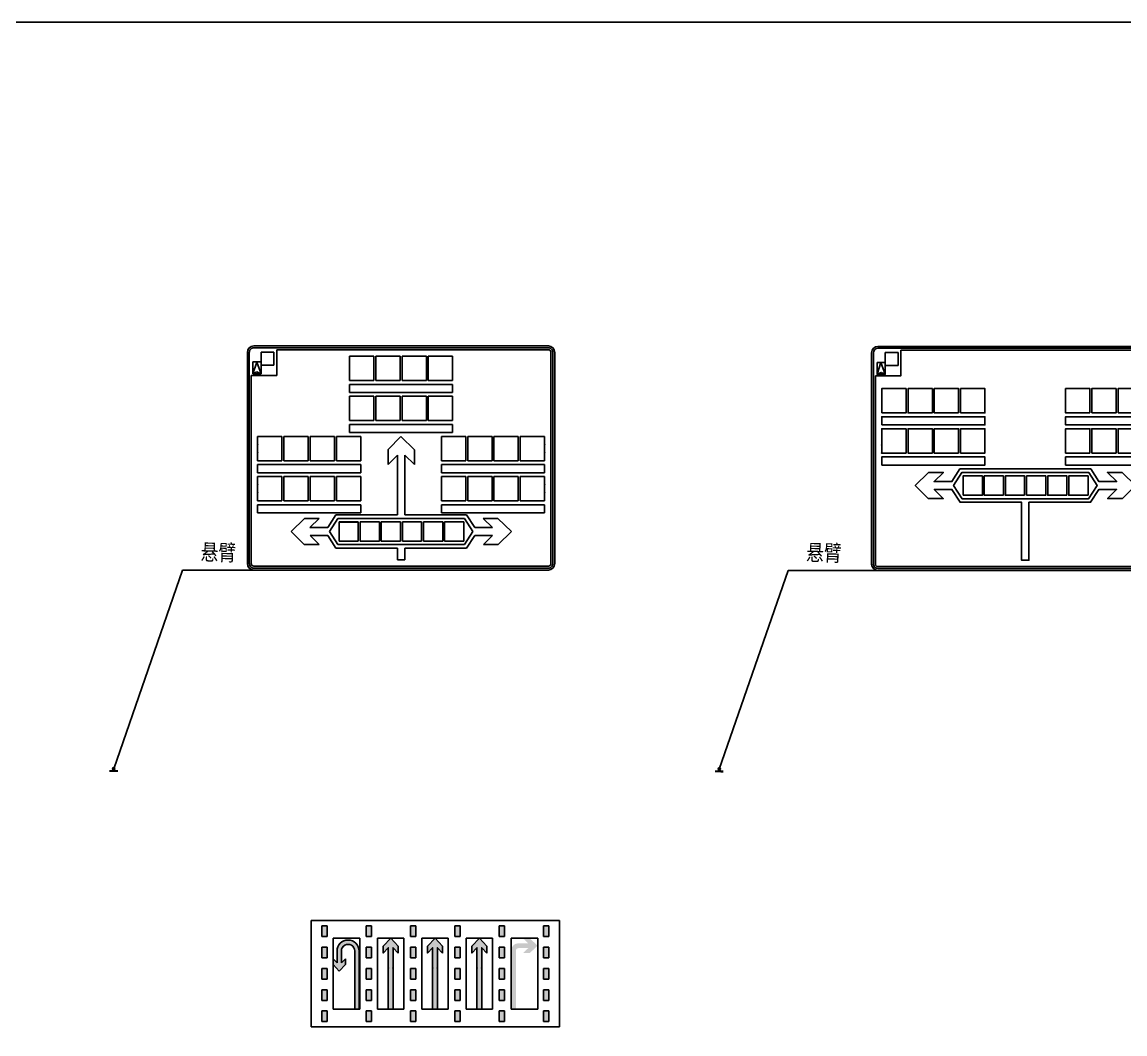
# Model space of a CAD drawing. Header units: millimetres. Extents: x 108070 to 108876, y 12470 to 12955.
# Drawn here: x 108464.6 to 108587, y 12570.8 to 12683.1 of the extents above; entities that cross this region are included whole.
import ezdxf

# ---------------------------------------------------------------- set-up
doc = ezdxf.new("R2010")
doc.units = ezdxf.units.MM
doc.header["$LTSCALE"] = 10
doc.linetypes.add('ACAD_ISO04W100', pattern=[30, 24, -3, 0, -3])
doc.layers.add('@-交通标志', color=7, linetype='CONTINUOUS')
doc.styles.add('-黑体', font='simhei.ttf', dxfattribs={"width": 0.8})

# ---------------------------------------------------------------- blocks, each defined once
blk = doc.blocks.new('A$C09AF2144')
at = {"layer": '@-交通标志'}
h = blk.add_hatch(color=256, dxfattribs=at)
h.paths.add_polyline_path([(1.180285700596869, 10.03242845507339), (1.770428550895303, 10.03242845507339), (1.770428550895303, 11.21271415567026), (1.180285700596869, 11.21271415567026)])
h.paths.add_polyline_path([(1.770428550895303, 8.852142754476517), (1.180285700596869, 8.852142754476517), (1.180285700596869, 7.671857053879648), (1.770428550895303, 7.671857053879648)])
h.paths.add_polyline_path([(1.770428550895303, 6.491571353282779), (1.180285700596869, 6.491571353282779), (1.180285700596869, 5.31128565268591), (1.770428550895303, 5.31128565268591)])
h.paths.add_polyline_path([(1.180285700596869, 2.950714251492172), (1.770428550895303, 2.950714251492172), (1.770428550895303, 4.130999952089041), (1.180285700596869, 4.130999952089041)])
h.paths.add_polyline_path([(1.180285700596869, 0.5901428502984345), (1.770428550895303, 0.5901428502984345), (1.770428550895303, 1.770428550895303), (1.180285700596869, 1.770428550895303)])
h = blk.add_hatch(color=256, dxfattribs=at)
h.paths.add_polyline_path([(6.098142786417156, 10.03242845507339), (6.688285636715591, 10.03242845507339), (6.688285636715591, 11.21271415567026), (6.098142786417156, 11.21271415567026)])
h.paths.add_polyline_path([(6.688285636715591, 8.852142754476517), (6.098142786417156, 8.852142754476517), (6.098142786417156, 7.671857053879648), (6.688285636715591, 7.671857053879648)])
h.paths.add_polyline_path([(6.688285636715591, 6.491571353282779), (6.098142786417156, 6.491571353282779), (6.098142786417156, 5.31128565268591), (6.688285636715591, 5.31128565268591)])
h.paths.add_polyline_path([(6.098142786417156, 2.950714251492172), (6.688285636715591, 2.950714251492172), (6.688285636715591, 4.130999952089041), (6.098142786417156, 4.130999952089041)])
h.paths.add_polyline_path([(6.098142786417156, 0.5901428502984345), (6.688285636715591, 0.5901428502984345), (6.688285636715591, 1.770428550895303), (6.098142786417156, 1.770428550895303)])
h = blk.add_hatch(color=256, dxfattribs=at)
h.paths.add_polyline_path([(11.01599987223744, 10.03242845507339), (11.60614272253588, 10.03242845507339), (11.60614272253588, 11.21271415567026), (11.01599987223744, 11.21271415567026)])
h.paths.add_polyline_path([(11.60614272253588, 8.852142754476517), (11.01599987223744, 8.852142754476517), (11.01599987223744, 7.671857053879648), (11.60614272253588, 7.671857053879648)])
h.paths.add_polyline_path([(11.60614272253588, 6.491571353282779), (11.01599987223744, 6.491571353282779), (11.01599987223744, 5.31128565268591), (11.60614272253588, 5.31128565268591)])
h.paths.add_polyline_path([(11.01599987223744, 2.950714251492172), (11.60614272253588, 2.950714251492172), (11.60614272253588, 4.130999952089041), (11.01599987223744, 4.130999952089041)])
h.paths.add_polyline_path([(11.01599987223744, 0.5901428502984345), (11.60614272253588, 0.5901428502984345), (11.60614272253588, 1.770428550895303), (11.01599987223744, 1.770428550895303)])
h = blk.add_hatch(color=256, dxfattribs=at)
h.paths.add_polyline_path([(15.93385695805773, 10.03242845507339), (16.52399980835617, 10.03242845507339), (16.52399980835617, 11.21271415567026), (15.93385695805773, 11.21271415567026)])
h.paths.add_polyline_path([(16.52399980835617, 8.852142754476517), (15.93385695805773, 8.852142754476517), (15.93385695805773, 7.671857053879648), (16.52399980835617, 7.671857053879648)])
h.paths.add_polyline_path([(16.52399980835617, 6.491571353282779), (15.93385695805773, 6.491571353282779), (15.93385695805773, 5.31128565268591), (16.52399980835617, 5.31128565268591)])
h.paths.add_polyline_path([(15.93385695805773, 2.950714251492172), (16.52399980835617, 2.950714251492172), (16.52399980835617, 4.130999952089041), (15.93385695805773, 4.130999952089041)])
h.paths.add_polyline_path([(15.93385695805773, 0.5901428502984345), (16.52399980835617, 0.5901428502984345), (16.52399980835617, 1.770428550895303), (15.93385695805773, 1.770428550895303)])
h = blk.add_hatch(color=256, dxfattribs=at)
h.paths.add_polyline_path([(20.85171404387802, 10.03242845507339), (21.44185689417645, 10.03242845507339), (21.44185689417645, 11.21271415567026), (20.85171404387802, 11.21271415567026)])
h.paths.add_polyline_path([(21.44185689417645, 8.852142754476517), (20.85171404387802, 8.852142754476517), (20.85171404387802, 7.671857053879648), (21.44185689417645, 7.671857053879648)])
h.paths.add_polyline_path([(21.44185689417645, 6.491571353282779), (20.85171404387802, 6.491571353282779), (20.85171404387802, 5.31128565268591), (21.44185689417645, 5.31128565268591)])
h.paths.add_polyline_path([(20.85171404387802, 2.950714251492172), (21.44185689417645, 2.950714251492172), (21.44185689417645, 4.130999952089041), (20.85171404387802, 4.130999952089041)])
h.paths.add_polyline_path([(20.85171404387802, 0.5901428502984345), (21.44185689417645, 0.5901428502984345), (21.44185689417645, 1.770428550895303), (20.85171404387802, 1.770428550895303)])
h = blk.add_hatch(color=256, dxfattribs=at)
h.paths.add_polyline_path([(25.76957112969831, 10.03242845507339), (26.35971397999674, 10.03242845507339), (26.35971397999674, 11.21271415567026), (25.76957112969831, 11.21271415567026)])
h.paths.add_polyline_path([(26.35971397999674, 8.852142754476517), (25.76957112969831, 8.852142754476517), (25.76957112969831, 7.671857053879648), (26.35971397999674, 7.671857053879648)])
h.paths.add_polyline_path([(26.35971397999674, 6.491571353282779), (25.76957112969831, 6.491571353282779), (25.76957112969831, 5.31128565268591), (26.35971397999674, 5.31128565268591)])
h.paths.add_polyline_path([(25.76957112969831, 2.950714251492172), (26.35971397999674, 2.950714251492172), (26.35971397999674, 4.130999952089041), (25.76957112969831, 4.130999952089041)])
h.paths.add_polyline_path([(25.76957112969831, 0.5901428502984345), (26.35971397999674, 0.5901428502984345), (26.35971397999674, 1.770428550895303), (25.76957112969831, 1.770428550895303)])
for points in [[(8.541654756118078, 1.967142834328115), (9.08261903555831, 1.967142834328115), (9.08261903555831, 8.789522040919108), (9.631779743474908, 8.196428476367144), (9.631779743474908, 8.950499896191104), (8.812136895838194, 9.835714171640577), (7.992494048201479, 8.950499896191102), (7.992494048201479, 8.196428476367146), (8.541654756118078, 8.789522040915472)], [(13.45951184193837, 1.967142834328115), (14.0004761213786, 1.967142834328115), (14.0004761213786, 8.789522040919108), (14.5496368292952, 8.196428476367142), (14.54963682929519, 8.950499896191102), (13.72999398165848, 9.835714171640573), (12.91035113402177, 8.950499896191102), (12.91035113402177, 8.196428476367146), (13.45951184193836, 8.78952204091547)], [(18.37736892775865, 1.967142834328115), (18.91833320719888, 1.967142834328115), (18.91833320719888, 8.789522040919108), (19.46749391511548, 8.19642847636715), (19.46749391511548, 8.950499896191106), (18.64785106747877, 9.835714171640577), (17.82820821984205, 8.950499896191106), (17.82820821984205, 8.196428476367146), (18.37736892775865, 8.78952204091547)], [(22.17036274482962, 1.967142834328115), (22.17036274482962, 8.466910616087262, -0.414213562373127), (22.99000559246633, 9.286553463723976), (24.0748848656076, 9.286553463723976), (23.48179130104836, 9.835714171640575), (24.23586272087414, 9.835714171640575), (25.12107699632179, 9.01607132400386), (24.23586272087414, 8.196428476367146), (23.48179130104836, 8.196428476367146), (24.0748848656076, 8.745589184283745), (22.99000559246633, 8.745589184283745, 0.4142135623730794), (22.71132702426985, 8.466910616087262), (22.71132702426985, 1.967142834328115)], [(4.828672649920918, 8.422571606597558), (4.828672649920917, 1.967142834328115), (5.311634130732273, 1.967142834328115), (5.311634130732273, 8.422571606595739, 1), (2.861637375011924, 8.422571606601196), (2.861637375011924, 7.126055516442648), (2.418922684271819, 7.568770201942243), (2.418922684271819, 6.927336992835991), (3.103118115424877, 6.200379355852419), (3.787313546577934, 6.927336992835989), (3.787313546577934, 7.568770201942243), (3.344598855823278, 7.126055516442649), (3.344598855823278, 8.422571606601196, -1)]]:
    blk.add_hatch(color=256, dxfattribs=at).paths.add_polyline_path(points)
for p, q in [((27.53999968059361, 11.80285700596869), (0, 11.80285700596869)), ((0, 11.80285700596869), (0, 0)), ((1.180285700596869, 11.21271415567026), (1.180285700596869, 10.03242845507339)), ((1.770428550895303, 11.21271415567026), (1.180285700596869, 11.21271415567026)), ((1.770428550895303, 10.03242845507339), (1.770428550895303, 11.21271415567026)), ((6.098142786417156, 11.21271415567026), (6.098142786417156, 10.03242845507339)), ((6.688285636715591, 11.21271415567026), (6.098142786417156, 11.21271415567026)), ((6.688285636715591, 10.03242845507339), (6.688285636715591, 11.21271415567026)), ((11.01599987223744, 11.21271415567026), (11.01599987223744, 10.03242845507339)), ((11.60614272253588, 11.21271415567026), (11.01599987223744, 11.21271415567026)), ((11.60614272253588, 10.03242845507339), (11.60614272253588, 11.21271415567026)), ((15.93385695805773, 11.21271415567026), (15.93385695805773, 10.03242845507339)), ((16.52399980835617, 11.21271415567026), (15.93385695805773, 11.21271415567026)), ((16.52399980835617, 10.03242845507339), (16.52399980835617, 11.21271415567026)), ((20.85171404387802, 11.21271415567026), (20.85171404387802, 10.03242845507339)), ((21.44185689417645, 11.21271415567026), (20.85171404387802, 11.21271415567026)), ((21.44185689417645, 10.03242845507339), (21.44185689417645, 11.21271415567026)), ((25.76957112969831, 11.21271415567026), (25.76957112969831, 10.03242845507339)), ((26.35971397999674, 11.21271415567026), (25.76957112969831, 11.21271415567026)), ((26.35971397999674, 10.03242845507339), (26.35971397999674, 11.21271415567026)), ((27.53999968059361, 0), (27.53999968059361, 11.80285700596869)), ((27.53999968059361, 0), (27.53999968059361, 11.80285700596869)), ((1.180285700596869, 10.03242845507339), (1.770428550895303, 10.03242845507339)), ((5.369636970703141, 9.835714171640575), (2.41892268427182, 9.835714171640575)), ((2.41892268427182, 9.835714171640575), (2.41892268427182, 1.967142834328115)), ((5.369636970703141, 9.835714171640575), (5.369636970703141, 1.967142834328115)), ((6.098142786417156, 10.03242845507339), (6.688285636715591, 10.03242845507339)), ((11.01599987223744, 10.03242845507339), (11.60614272253588, 10.03242845507339)), ((15.93385695805773, 10.03242845507339), (16.52399980835617, 10.03242845507339)), ((20.85171404387802, 10.03242845507339), (21.44185689417645, 10.03242845507339)), ((25.76957112969831, 10.03242845507339), (26.35971397999674, 10.03242845507339)), ((1.180285700596869, 8.852142754476517), (1.180285700596869, 7.671857053879648)), ((1.770428550895303, 8.852142754476517), (1.180285700596869, 8.852142754476517)), ((1.770428550895303, 7.671857053879648), (1.770428550895303, 8.852142754476517)), ((6.098142786417156, 8.852142754476517), (6.098142786417156, 7.671857053879648)), ((6.688285636715591, 8.852142754476517), (6.098142786417156, 8.852142754476517)), ((6.688285636715591, 7.671857053879648), (6.688285636715591, 8.852142754476517)), ((11.01599987223744, 8.852142754476517), (11.01599987223744, 7.671857053879648)), ((11.60614272253588, 8.852142754476517), (11.01599987223744, 8.852142754476517)), ((11.60614272253588, 7.671857053879648), (11.60614272253588, 8.852142754476517)), ((15.93385695805773, 8.852142754476517), (15.93385695805773, 7.671857053879648)), ((16.52399980835617, 8.852142754476517), (15.93385695805773, 8.852142754476517)), ((16.52399980835617, 7.671857053879648), (16.52399980835617, 8.852142754476517)), ((20.85171404387802, 8.852142754476517), (20.85171404387802, 7.671857053879648)), ((21.44185689417645, 8.852142754476517), (20.85171404387802, 8.852142754476517)), ((21.44185689417645, 7.671857053879648), (21.44185689417645, 8.852142754476517)), ((25.76957112969831, 8.852142754476517), (25.76957112969831, 7.671857053879648)), ((26.35971397999674, 8.852142754476517), (25.76957112969831, 8.852142754476517)), ((26.35971397999674, 7.671857053879648), (26.35971397999674, 8.852142754476517)), ((1.180285700596869, 7.671857053879648), (1.770428550895303, 7.671857053879648)), ((2.41892268427182, 7.568770201942243), (2.861637375011924, 7.126055516442648)), ((2.41892268427182, 6.92733699283599), (2.41892268427182, 7.568770201942243)), ((2.861637375011924, 7.126055516442648), (2.861637375011924, 8.422571606601196)), ((3.344598855823278, 7.126055516442648), (3.344598855823278, 8.422571606601196)), ((3.787313546577934, 7.568770201942243), (3.344598855823278, 7.126055516442648)), ((3.787313546577934, 6.92733699283599), (3.787313546577934, 7.568770201942243)), ((4.828672649920918, 1.967142834328115), (4.828672649920918, 8.422571606597558)), ((5.369636970703141, 1.967142834328115), (5.369636970703141, 8.491153799728636)), ((6.098142786417156, 7.671857053879648), (6.688285636715591, 7.671857053879648)), ((11.01599987223744, 7.671857053879648), (11.60614272253588, 7.671857053879648)), ((15.93385695805773, 7.671857053879648), (16.52399980835617, 7.671857053879648)), ((20.85171404387802, 7.671857053879648), (21.44185689417645, 7.671857053879648)), ((25.76957112969831, 7.671857053879648), (26.35971397999674, 7.671857053879648)), ((1.180285700596869, 6.491571353282779), (1.180285700596869, 5.31128565268591)), ((1.770428550895303, 6.491571353282779), (1.180285700596869, 6.491571353282779)), ((1.770428550895303, 5.31128565268591), (1.770428550895303, 6.491571353282779)), ((3.103118115424877, 6.200379355852419), (2.41892268427182, 6.92733699283599)), ((3.103118115424877, 6.200379355852419), (3.787313546577934, 6.92733699283599)), ((6.098142786417156, 6.491571353282779), (6.098142786417156, 5.31128565268591)), ((6.688285636715591, 6.491571353282779), (6.098142786417156, 6.491571353282779)), ((6.688285636715591, 5.31128565268591), (6.688285636715591, 6.491571353282779)), ((11.01599987223744, 6.491571353282779), (11.01599987223744, 5.31128565268591)), ((11.60614272253588, 6.491571353282779), (11.01599987223744, 6.491571353282779)), ((11.60614272253588, 5.31128565268591), (11.60614272253588, 6.491571353282779)), ((15.93385695805773, 6.491571353282779), (15.93385695805773, 5.31128565268591)), ((16.52399980835617, 6.491571353282779), (15.93385695805773, 6.491571353282779)), ((16.52399980835617, 5.31128565268591), (16.52399980835617, 6.491571353282779)), ((20.85171404387802, 6.491571353282779), (20.85171404387802, 5.31128565268591)), ((21.44185689417645, 6.491571353282779), (20.85171404387802, 6.491571353282779)), ((21.44185689417645, 5.31128565268591), (21.44185689417645, 6.491571353282779)), ((25.76957112969831, 6.491571353282779), (25.76957112969831, 5.31128565268591)), ((26.35971397999674, 6.491571353282779), (25.76957112969831, 6.491571353282779)), ((26.35971397999674, 5.31128565268591), (26.35971397999674, 6.491571353282779)), ((1.180285700596869, 5.31128565268591), (1.770428550895303, 5.31128565268591)), ((6.098142786417156, 5.31128565268591), (6.688285636715591, 5.31128565268591)), ((11.01599987223744, 5.31128565268591), (11.60614272253588, 5.31128565268591)), ((15.93385695805773, 5.31128565268591), (16.52399980835617, 5.31128565268591)), ((20.85171404387802, 5.31128565268591), (21.44185689417645, 5.31128565268591)), ((25.76957112969831, 5.31128565268591), (26.35971397999674, 5.31128565268591)), ((1.180285700596869, 4.130999952089041), (1.180285700596869, 2.950714251492172)), ((1.770428550895303, 4.130999952089041), (1.180285700596869, 4.130999952089041)), ((1.770428550895303, 2.950714251492172), (1.770428550895303, 4.130999952089041)), ((6.098142786417156, 4.130999952089041), (6.098142786417156, 2.950714251492172)), ((6.688285636715591, 4.130999952089041), (6.098142786417156, 4.130999952089041)), ((6.688285636715591, 2.950714251492172), (6.688285636715591, 4.130999952089041)), ((11.01599987223744, 4.130999952089041), (11.01599987223744, 2.950714251492172)), ((11.60614272253588, 4.130999952089041), (11.01599987223744, 4.130999952089041)), ((11.60614272253588, 2.950714251492172), (11.60614272253588, 4.130999952089041)), ((15.93385695805773, 4.130999952089041), (15.93385695805773, 2.950714251492172)), ((16.52399980835617, 4.130999952089041), (15.93385695805773, 4.130999952089041)), ((16.52399980835617, 2.950714251492172), (16.52399980835617, 4.130999952089041)), ((20.85171404387802, 4.130999952089041), (20.85171404387802, 2.950714251492172)), ((21.44185689417645, 4.130999952089041), (20.85171404387802, 4.130999952089041)), ((21.44185689417645, 2.950714251492172), (21.44185689417645, 4.130999952089041)), ((25.76957112969831, 4.130999952089041), (25.76957112969831, 2.950714251492172)), ((26.35971397999674, 4.130999952089041), (25.76957112969831, 4.130999952089041)), ((26.35971397999674, 2.950714251492172), (26.35971397999674, 4.130999952089041)), ((1.180285700596869, 2.950714251492172), (1.770428550895303, 2.950714251492172)), ((6.098142786417156, 2.950714251492172), (6.688285636715591, 2.950714251492172)), ((11.01599987223744, 2.950714251492172), (11.60614272253588, 2.950714251492172)), ((15.93385695805773, 2.950714251492172), (16.52399980835617, 2.950714251492172)), ((20.85171404387802, 2.950714251492172), (21.44185689417645, 2.950714251492172)), ((25.76957112969831, 2.950714251492172), (26.35971397999674, 2.950714251492172)), ((1.180285700596869, 1.770428550895303), (1.180285700596869, 0.5901428502984345)), ((1.770428550895303, 1.770428550895303), (1.180285700596869, 1.770428550895303)), ((1.770428550895303, 0.5901428502984345), (1.770428550895303, 1.770428550895303)), ((2.41892268427182, 1.967142834328115), (5.369636970703141, 1.967142834328115)), ((6.098142786417156, 1.770428550895303), (6.098142786417156, 0.5901428502984345)), ((6.688285636715591, 1.770428550895303), (6.098142786417156, 1.770428550895303)), ((6.688285636715591, 0.5901428502984345), (6.688285636715591, 1.770428550895303)), ((11.01599987223744, 1.770428550895303), (11.01599987223744, 0.5901428502984345)), ((11.60614272253588, 1.770428550895303), (11.01599987223744, 1.770428550895303)), ((11.60614272253588, 0.5901428502984345), (11.60614272253588, 1.770428550895303)), ((15.93385695805773, 1.770428550895303), (15.93385695805773, 0.5901428502984345)), ((16.52399980835617, 1.770428550895303), (15.93385695805773, 1.770428550895303)), ((16.52399980835617, 0.5901428502984345), (16.52399980835617, 1.770428550895303)), ((20.85171404387802, 1.770428550895303), (20.85171404387802, 0.5901428502984345)), ((21.44185689417645, 1.770428550895303), (20.85171404387802, 1.770428550895303)), ((21.44185689417645, 0.5901428502984345), (21.44185689417645, 1.770428550895303)), ((25.76957112969831, 1.770428550895303), (25.76957112969831, 0.5901428502984345)), ((26.35971397999674, 1.770428550895303), (25.76957112969831, 1.770428550895303)), ((26.35971397999674, 0.5901428502984345), (26.35971397999674, 1.770428550895303)), ((0, 0), (27.53999968059361, 0)), ((1.180285700596869, 0.5901428502984345), (1.770428550895303, 0.5901428502984345)), ((6.098142786417156, 0.5901428502984345), (6.688285636715591, 0.5901428502984345)), ((11.01599987223744, 0.5901428502984345), (11.60614272253588, 0.5901428502984345)), ((15.93385695805773, 0.5901428502984345), (16.52399980835617, 0.5901428502984345)), ((20.85171404387802, 0.5901428502984345), (21.44185689417645, 0.5901428502984345)), ((25.76957112969831, 0.5901428502984345), (26.35971397999674, 0.5901428502984345))]:
    blk.add_line(p, q, dxfattribs=at)
at = {"layer": '@-交通标志', "linetype": 'ACAD_ISO04W100', "ltscale": 0.5}
for p, q in [((2.41892268427182, 1.967142834328115), (2.41892268427182, 9.835714171640575)), ((2.41892268427182, 9.835714171640575), (5.369636935763992, 9.835714171640575)), ((2.41892268427182, 1.967142834328115), (2.41892268427182, 9.835714171640575)), ((2.41892268427182, 9.835714171640575), (5.369636935763992, 9.835714171640575)), ((2.41892268427182, 1.967142834328115), (2.41892268427182, 9.835714171640575)), ((2.41892268427182, 9.835714171640575), (5.369636935763992, 9.835714171640575)), ((5.369636935763992, 9.835714171640575), (5.369636935763992, 1.967142834328115)), ((5.369636935763992, 9.835714171640575), (5.369636935763992, 1.967142834328115)), ((5.369636935763992, 9.835714171640575), (5.369636935763992, 1.967142834328115)), ((22.17036274482962, 9.835714171640575), (22.17036274482962, 1.967142834328115)), ((25.12107699632179, 9.835714171640575), (22.17036274482962, 9.835714171640575)), ((22.17036274482962, 9.835714171640575), (22.17036274482962, 1.967142834328115)), ((25.12107699632179, 9.835714171640575), (22.17036274482962, 9.835714171640575)), ((22.17036274482962, 9.835714171640575), (22.17036274482962, 1.967142834328115)), ((25.12107699632179, 9.835714171640575), (22.17036274482962, 9.835714171640575)), ((25.12107699632179, 1.967142834328115), (25.12107699632179, 9.835714171640575)), ((25.12107699632179, 1.967142834328115), (25.12107699632179, 9.835714171640575)), ((25.12107699632179, 1.967142834328115), (25.12107699632179, 9.835714171640575)), ((5.369636935763992, 1.967142834328115), (2.41892268427182, 1.967142834328115)), ((5.369636935763992, 1.967142834328115), (2.41892268427182, 1.967142834328115)), ((5.369636935763992, 1.967142834328115), (2.41892268427182, 1.967142834328115)), ((22.17036274482962, 1.967142834328115), (25.12107699632179, 1.967142834328115)), ((22.17036274482962, 1.967142834328115), (25.12107699632179, 1.967142834328115)), ((22.17036274482962, 1.967142834328115), (25.12107699632179, 1.967142834328115))]:
    blk.add_line(p, q, dxfattribs=at)
for points in [[(10.28749402158428, 9.835714171640575), (10.28749402158428, 1.967142834328115), (7.336779770092107, 1.967142834328115), (7.336779770092107, 9.835714171640575)], [(15.20535110740457, 9.835714171640575), (15.20535110740457, 1.967142834328115), (12.25463685591239, 1.967142834328115), (12.25463685591239, 9.835714171640575)], [(20.12320819322485, 9.835714171640575), (20.12320819322485, 1.967142834328115), (17.17249394173268, 1.967142834328115), (17.17249394173268, 9.835714171640575)]]:
    blk.add_lwpolyline(points, close=True, dxfattribs=at)
at = {"layer": '@-交通标志'}
for points in [[(9.631779743474908, 8.196428476367146), (9.08261903555831, 8.78952204091911), (9.08261903555831, 1.967142834328115), (8.541654756118078, 1.967142834328115), (8.541654756118078, 8.789522040915472), (7.992494048201479, 8.196428476367146), (7.992494048201479, 8.950499896191104), (8.812136895838194, 9.835714171640575), (9.631779743474908, 8.950499896191104)], [(14.5496368292952, 8.196428476367146), (14.0004761213786, 8.78952204091911), (14.0004761213786, 1.967142834328115), (13.45951184193837, 1.967142834328115), (13.45951184193837, 8.789522040915472), (12.91035113402177, 8.196428476367146), (12.91035113402177, 8.950499896191104), (13.72999398165848, 9.835714171640575), (14.5496368292952, 8.950499896191104)], [(19.46749391511548, 8.196428476367146), (18.91833320719888, 8.78952204091911), (18.91833320719888, 1.967142834328115), (18.37736892775865, 1.967142834328115), (18.37736892775865, 8.789522040915472), (17.82820821984205, 8.196428476367146), (17.82820821984205, 8.950499896191104), (18.64785106747877, 9.835714171640575), (19.46749391511548, 8.950499896191104)]]:
    blk.add_lwpolyline(points, close=True, dxfattribs=at)
for points in [[(5.311634130732273, 8.422571606595739, 1), (2.861637375011924, 8.42257160659392, 1)], [(4.828672649920918, 8.422571606597558, 1.000000000003677), (3.344598855823278, 8.422571606595739, 0.9999999999950974)]]:
    blk.add_lwpolyline(points, format="xyb", dxfattribs=at)
blk.add_lwpolyline([(5.311634130732273, 8.422571606595739), (5.311634130732273, 1.967142834328115)], dxfattribs=at)
at = {"layer": '@-交通标志', "color": 0, "linetype": 'ByBlock'}
for p in [(8.541654756118078, 6.557142781093717), (9.08261903555831, 6.557142781093717), (13.45951184193837, 6.557142781093717), (14.0004761213786, 6.557142781093717), (18.37736892775865, 6.557142781093717), (18.91833320719888, 6.557142781093717)]:
    blk.add_point(p, dxfattribs=at)
at = {"layer": '@-交通标志'}
blk.add_solid([(6.055469265542342, 9.823911314633733), (6.059403551204014, 9.823911314633733), (6.057436408373178, 9.835714171640575)], dxfattribs=at)
blk = doc.blocks.new('A$C68AE73CF')
at = {"layer": '@-交通标志'}
for points in [[(0, 0), (460, 0, 0.414213562373095), (470, 10), (470, 340, 0.414213562373095), (460, 350), (0, 350, 0.414213562373095), (-10, 340), (-10, 10, 0.414213562373095)], [(0, 3), (460, 3, 0.414213562373095), (467, 10), (467, 340, 0.414213562373095), (460, 347), (0, 347, 0.414213562373095), (-7, 340), (-7, 10, 0.4142135623730949)]]:
    blk.add_lwpolyline(points, format="xyb", close=True, dxfattribs=at)
blk.add_lwpolyline([(-4, 304), (-4, 10, 0.4142135623730951), (0, 6), (460, 6, 0.4142135623730951), (464, 10), (464, 340, 0.4142135623730951), (460, 344), (36, 344)], format="xyb", dxfattribs=at)
for points in [[(-4, 304), (36, 304), (36, 344)], [(-1.443900994359865, 306.4973218453833), (4.715821348378086, 324.8612693732684), (11.43552236475807, 306.4041040737648), (4.809148256172193, 309.3870827339306), (-1.443900994359865, 306.4973218453833)], [(224.2004158400669, 158.6666666666661), (235.7995841599331, 158.6666666666661), (128.126428053889, 158.6666666666661), (115.4286446709302, 138.7416041043416), (87.67745381126588, 138.7416041043416), (102.2340604625933, 153.110826856202), (79.16482111930964, 153.110826856202), (58.27271842678601, 132.5928920675888), (78.62951032491401, 112.3159994144407), (101.9541257192905, 112.3159994144407), (87.8231592895172, 126.5151742683065), (115.4202092501218, 126.5151742683065), (128.3700551296497, 106.443329746271), (224.1600672523782, 106.443329746271), (224.2004158400669, 106.443329746271), (224.2004158400669, 16), (235.7995841599331, 16), (235.7995841599331, 106.443329746271), (332.129594544429, 106.443329746271), (345.0794404239568, 126.5151742683065), (372.6764903845615, 126.5151742683065), (358.5455239547882, 112.3159994144407), (381.8701393491647, 112.3159994144407), (402.2269312472927, 132.5928920675888), (381.334828554769, 153.110826856202), (358.2655892114853, 153.110826856202), (372.8221958628128, 138.7416041043416), (345.0710050031485, 138.7416041043416), (332.3732216201897, 158.6666666666661), (235.7995841599331, 158.6666666666661)]]:
    blk.add_lwpolyline(points, dxfattribs=at)
for points in [[(11.43552236475807, 320.2273353287474), (31.43552236475807, 320.2273353287474), (31.43552236475807, 340.2273353287474), (11.43552236475807, 340.2273353287474)], [(-1.257238565318403, 324.9544904676841), (11.43552236475807, 324.9544904676841), (11.43552236475807, 306.4041040737648), (-1.257238565318403, 306.4041040737648)], [(6, 246), (44, 246), (44, 284), (6, 284)], [(85, 246), (47, 246), (47, 284), (85, 284)], [(126, 246), (88, 246), (88, 284), (126, 284)], [(129, 246), (167, 246), (167, 284), (129, 284)], [(331, 246), (293, 246), (293, 284), (331, 284)], [(334, 246), (372, 246), (372, 284), (334, 284)], [(375, 246), (413, 246), (413, 284), (375, 284)], [(454, 246), (416, 246), (416, 284), (454, 284)], [(6, 227.3333333333339), (167, 227.3333333333339), (167, 240), (6, 240)], [(454, 227.3333333333339), (293, 227.3333333333339), (293, 240), (454, 240)], [(6, 183.3333333333339), (44, 183.3333333333339), (44, 221.3333333333339), (6, 221.3333333333339)], [(85, 183.3333333333339), (47, 183.3333333333339), (47, 221.3333333333339), (85, 221.3333333333339)], [(126, 183.3333333333339), (88, 183.3333333333339), (88, 221.3333333333339), (126, 221.3333333333339)], [(129, 183.3333333333339), (167, 183.3333333333339), (167, 221.3333333333339), (129, 221.3333333333339)], [(331, 183.3333333333339), (293, 183.3333333333339), (293, 221.3333333333339), (331, 221.3333333333339)], [(334, 183.3333333333339), (372, 183.3333333333339), (372, 221.3333333333339), (334, 221.3333333333339)], [(375, 183.3333333333339), (413, 183.3333333333339), (413, 221.3333333333339), (375, 221.3333333333339)], [(454, 183.3333333333339), (416, 183.3333333333339), (416, 221.3333333333339), (454, 221.3333333333339)], [(6, 164.6666666666661), (167, 164.6666666666661), (167, 177.3333333333339), (6, 177.3333333333339)], [(454, 164.6666666666661), (293, 164.6666666666661), (293, 177.3333333333339), (454, 177.3333333333339)], [(329.2716210165818, 153.0122096755913), (342.2731405067025, 132.6105315690475), (329.0474576248525, 112.0977867373458), (131.4511037050397, 112.0977867373458), (118.2216845338262, 132.6029608677309), (131.2280286574969, 153.0122096755913)], [(133.0670633467525, 117.5549982064695), (163.0670633467525, 117.5549982064695), (163.0670633467525, 147.5549982064695), (133.0670633467525, 147.5549982064695)], [(196.0670633467525, 117.5549982064695), (166.0670633467525, 117.5549982064695), (166.0670633467525, 147.5549982064695), (196.0670633467525, 147.5549982064695)], [(229.0670633467525, 117.5549982064695), (199.0670633467525, 117.5549982064695), (199.0670633467525, 147.5549982064695), (229.0670633467525, 147.5549982064695)], [(232.0670633467525, 117.5549982064695), (262.0670633467525, 117.5549982064695), (262.0670633467525, 147.5549982064695), (232.0670633467525, 147.5549982064695)], [(295.0670633467525, 117.5549982064695), (265.0670633467525, 117.5549982064695), (265.0670633467525, 147.5549982064695), (295.0670633467525, 147.5549982064695)], [(328.0670633467525, 117.5549982064695), (298.0670633467525, 117.5549982064695), (298.0670633467525, 147.5549982064695), (328.0670633467525, 147.5549982064695)]]:
    blk.add_lwpolyline(points, close=True, dxfattribs=at)
for p in [(6, 196), (6, 183.3333333333339)]:
    blk.add_point(p, dxfattribs=at)
blk = doc.blocks.new('A$C7D5B25B7')
at = {"layer": '@-交通标志'}
for p, q in [((32.68421045388095, 24.86842099500791), (0, 24.86842099500791)), ((32.68421045388095, 24.6552631007653), (0, 24.6552631007653)), ((-0.7105263142148033, 24.15789468086587), (-0.7105263142148033, 0.7105263141784235)), ((-0.4973684199503623, 24.15789468086587), (-0.4973684199503623, 0.7105263141784235)), ((0.812523955697543, 24.17404745418753), (0.812523955697543, 22.75299482590344)), ((2.23357658412715, 24.17404745418753), (0.812523955697543, 24.17404745418753)), ((2.23357658412715, 22.75299482590344), (2.23357658412715, 24.17404745418753)), ((32.68421045388095, 24.44210520652268), (2.557894731173292, 24.44210520652268)), ((2.557894731173292, 21.59999994995451), (2.557894731173292, 24.44210520652268)), ((10.62236839751131, 23.73157889238064), (10.62236839751131, 21.03157889864087)), ((13.32236839152756, 23.73157889238064), (10.62236839751131, 23.73157889238064)), ((13.32236839152756, 21.03157889864087), (13.32236839152756, 23.73157889238064)), ((13.535526285792, 23.73157889238064), (16.23552627980825, 23.73157889238064)), ((13.535526285792, 21.03157889864087), (13.535526285792, 23.73157889238064)), ((16.23552627980825, 23.73157889238064), (16.23552627980825, 21.03157889864087)), ((16.4486841740727, 23.73157889238064), (19.14868416808895, 23.73157889238064)), ((16.4486841740727, 21.03157889864087), (16.4486841740727, 23.73157889238064)), ((19.14868416808895, 23.73157889238064), (19.14868416808895, 21.03157889864087)), ((19.36184206235339, 23.73157889238064), (19.36184206235339, 21.03157889864087)), ((22.06184205636964, 23.73157889238064), (19.36184206235339, 23.73157889238064)), ((22.06184205636964, 21.03157889864087), (22.06184205636964, 23.73157889238064)), ((32.96842097956687, 0.7105263141784235), (32.96842097956687, 24.15789468086587)), ((33.18157887383131, 0.7105263141784235), (33.18157887383131, 24.15789468086587)), ((33.39473676809575, 0.7105263141784235), (33.39473676809575, 24.15789468086587)), ((-0.1025929651659681, 21.777441238557), (0.3350715161213884, 23.08224803356643)), ((-0.08933010838518385, 21.77081787058887), (-0.08933010838518385, 23.08887163762665)), ((-0.08933010838518385, 23.08887163762665), (0.812523955697543, 23.08887163762665)), ((0.3350715161213884, 23.08224803356643), (0.812523955697543, 21.77081787058887)), ((0.812523955697543, 23.08887163762665), (0.812523955697543, 21.77081787058887)), ((0.812523955697543, 22.75299482590344), (2.23357658412715, 22.75299482590344)), ((-0.2842105256859213, 21.59999994995451), (2.557894731173292, 21.59999994995451)), ((-0.2842105256859213, 21.59999994995451), (-0.2842105256859213, 0.7105263141784235)), ((0.3417026384995552, 21.98276635384536), (-0.1025929651659681, 21.777441238557)), ((0.812523955697543, 21.77081787058887), (-0.08933010838518385, 21.77081787058887)), ((0.812523955697543, 21.77081787058887), (0.3417026384995552, 21.98276635384536)), ((10.62236839751131, 21.03157889864087), (13.32236839152756, 21.03157889864087)), ((16.23552627980825, 21.03157889864087), (13.535526285792, 21.03157889864087)), ((19.14868416808895, 21.03157889864087), (16.4486841740727, 21.03157889864087)), ((19.36184206235339, 21.03157889864087), (22.06184205636964, 21.03157889864087)), ((10.62236839751131, 20.60526311015565), (10.62236839751131, 19.70526311224239)), ((22.06184205636964, 20.60526311015565), (10.62236839751131, 20.60526311015565)), ((10.62236839751131, 19.70526311224239), (22.06184205636964, 19.70526311224239)), ((22.06184205636964, 19.70526311224239), (22.06184205636964, 20.60526311015565)), ((10.62236839751131, 19.27894732375717), (10.62236839751131, 16.5789473300174)), ((13.32236839152756, 19.27894732375717), (10.62236839751131, 19.27894732375717)), ((13.32236839152756, 16.5789473300174), (13.32236839152756, 19.27894732375717)), ((13.535526285792, 19.27894732375717), (16.23552627980825, 19.27894732375717)), ((13.535526285792, 16.5789473300174), (13.535526285792, 19.27894732375717)), ((16.23552627980825, 19.27894732375717), (16.23552627980825, 16.5789473300174)), ((16.4486841740727, 19.27894732375717), (19.14868416808895, 19.27894732375717)), ((16.4486841740727, 16.5789473300174), (16.4486841740727, 19.27894732375717)), ((19.14868416808895, 19.27894732375717), (19.14868416808895, 16.5789473300174)), ((19.36184206235339, 19.27894732375717), (19.36184206235339, 16.5789473300174)), ((22.06184205636964, 19.27894732375717), (19.36184206235339, 19.27894732375717)), ((22.06184205636964, 16.5789473300174), (22.06184205636964, 19.27894732375717)), ((10.62236839751131, 16.5789473300174), (13.32236839152756, 16.5789473300174)), ((10.62236839751131, 16.15263154153217), (10.62236839751131, 15.25263154361892)), ((22.06184205636964, 16.15263154153217), (10.62236839751131, 16.15263154153217)), ((16.23552627980825, 16.5789473300174), (13.535526285792, 16.5789473300174)), ((19.14868416808895, 16.5789473300174), (16.4486841740727, 16.5789473300174)), ((19.36184206235339, 16.5789473300174), (22.06184205636964, 16.5789473300174)), ((22.06184205636964, 15.25263154361892), (22.06184205636964, 16.15263154153217)), ((0.426315788528882, 14.82631575513369), (0.426315788528882, 12.12631576139393)), ((0.426315788528882, 14.82631575513369), (0.426315788528882, 12.12631576139393)), ((3.126315782545134, 14.82631575513369), (0.426315788528882, 14.82631575513369)), ((3.126315782545134, 12.12631576139393), (3.126315782545134, 14.82631575513369)), ((3.339473676809575, 14.82631575513369), (6.039473670825828, 14.82631575513369)), ((3.339473676809575, 12.12631576139393), (3.339473676809575, 14.82631575513369)), ((6.039473670825828, 14.82631575513369), (6.039473670825828, 12.12631576139393)), ((6.252631565090269, 14.82631575513369), (8.952631559106521, 14.82631575513369)), ((6.252631565090269, 12.12631576139393), (6.252631565090269, 14.82631575513369)), ((8.952631559106521, 14.82631575513369), (8.952631559106521, 12.12631576139393)), ((9.165789453370962, 14.82631575513369), (9.165789453370962, 12.12631576139393)), ((11.86578944738721, 14.82631575513369), (9.165789453370962, 14.82631575513369)), ((10.62236839751131, 15.25263154361892), (22.06184205636964, 15.25263154361892)), ((11.86578944738721, 12.12631576139393), (11.86578944738721, 14.82631575513369)), ((16.32796215267444, 14.82630844927917), (14.89608238554501, 13.38951166540028)), ((17.83497137165978, 13.35530205993564), (16.32796215267444, 14.82630844927917)), ((20.81842100649374, 14.82631575513369), (23.51842100050999, 14.82631575513369)), ((20.81842100649374, 12.12631576139393), (20.81842100649374, 14.82631575513369)), ((23.51842100050999, 14.82631575513369), (23.51842100050999, 12.12631576139393)), ((23.73157889477443, 14.82631575513369), (23.73157889477443, 12.12631576139393)), ((26.43157888879068, 14.82631575513369), (23.73157889477443, 14.82631575513369)), ((26.43157888879068, 12.12631576139393), (26.43157888879068, 14.82631575513369)), ((26.64473678305512, 14.82631575513369), (26.64473678305512, 12.12631576139393)), ((29.34473677707138, 14.82631575513369), (26.64473678305512, 14.82631575513369)), ((29.34473677707138, 12.12631576139393), (29.34473677707138, 14.82631575513369)), ((29.55789467133582, 14.82631575513369), (32.25789466535207, 14.82631575513369)), ((29.55789467133582, 12.12631576139393), (29.55789467133582, 14.82631575513369)), ((32.25789466535207, 14.82631575513369), (32.25789466535207, 12.12631576139393)), ((32.25789466535207, 14.82631575513369), (32.25789466535207, 12.12631576139393)), ((14.89608238554501, 13.38951166540028), (14.89608238554501, 11.7067318575846)), ((14.89608238554501, 11.7067318575846), (15.93002951123344, 12.73884105959587)), ((15.93002951123344, 12.73884105959587), (15.93002951123344, 6.123127189162915)), ((16.75418094264751, 6.123127189162915), (16.75418094264751, 12.73884105959587)), ((16.75418094264751, 12.73884105959587), (17.83497137165978, 11.71324875087339)), ((17.83497137165978, 11.71324875087339), (17.83497137165978, 13.35530205993564)), ((0.426315788528882, 12.12631576139393), (3.126315782545134, 12.12631576139393)), ((0.426315788528882, 11.6999999729087), (0.426315788528882, 10.79999997499544)), ((11.86578944738721, 11.6999999729087), (0.426315788528882, 11.6999999729087)), ((6.039473670825828, 12.12631576139393), (3.339473676809575, 12.12631576139393)), ((8.952631559106521, 12.12631576139393), (6.252631565090269, 12.12631576139393)), ((9.165789453370962, 12.12631576139393), (11.86578944738721, 12.12631576139393)), ((11.86578944738721, 10.79999997499544), (11.86578944738721, 11.6999999729087)), ((23.51842100050999, 12.12631576139393), (20.81842100649374, 12.12631576139393)), ((20.81842100649374, 11.6999999729087), (32.25789466535207, 11.6999999729087)), ((20.81842100649374, 10.79999997499544), (20.81842100649374, 11.6999999729087)), ((23.73157889477443, 12.12631576139393), (26.43157888879068, 12.12631576139393)), ((26.64473678305512, 12.12631576139393), (29.34473677707138, 12.12631576139393)), ((32.25789466535207, 12.12631576139393), (29.55789467133582, 12.12631576139393)), ((32.25789466535207, 11.6999999729087), (32.25789466535207, 10.79999997499544)), ((0.426315788528882, 10.79999997499544), (11.86578944738721, 10.79999997499544)), ((0.426315788528882, 10.37368418651022), (0.426315788528882, 7.673684192770452)), ((0.426315788528882, 10.37368418651022), (0.426315788528882, 7.673684192770452)), ((3.126315782545134, 10.37368418651022), (0.426315788528882, 10.37368418651022)), ((3.126315782545134, 7.673684192770452), (3.126315782545134, 10.37368418651022)), ((3.339473676809575, 10.37368418651022), (6.039473670825828, 10.37368418651022)), ((3.339473676809575, 7.673684192770452), (3.339473676809575, 10.37368418651022)), ((6.039473670825828, 10.37368418651022), (6.039473670825828, 7.673684192770452)), ((6.252631565090269, 10.37368418651022), (8.952631559106521, 10.37368418651022)), ((6.252631565090269, 7.673684192770452), (6.252631565090269, 10.37368418651022)), ((8.952631559106521, 10.37368418651022), (8.952631559106521, 7.673684192770452)), ((9.165789453370962, 10.37368418651022), (9.165789453370962, 7.673684192770452)), ((11.86578944738721, 10.37368418651022), (9.165789453370962, 10.37368418651022)), ((11.86578944738721, 7.673684192770452), (11.86578944738721, 10.37368418651022)), ((32.25789466535207, 10.79999997499544), (20.81842100649374, 10.79999997499544)), ((20.81842100649374, 10.37368418651022), (23.51842100050999, 10.37368418651022)), ((20.81842100649374, 7.673684192770452), (20.81842100649374, 10.37368418651022)), ((23.51842100050999, 10.37368418651022), (23.51842100050999, 7.673684192770452)), ((23.73157889477443, 10.37368418651022), (23.73157889477443, 7.673684192770452)), ((26.43157888879068, 10.37368418651022), (23.73157889477443, 10.37368418651022)), ((26.43157888879068, 7.673684192770452), (26.43157888879068, 10.37368418651022)), ((26.64473678305512, 10.37368418651022), (26.64473678305512, 7.673684192770452)), ((29.34473677707138, 10.37368418651022), (26.64473678305512, 10.37368418651022)), ((29.34473677707138, 7.673684192770452), (29.34473677707138, 10.37368418651022)), ((29.55789467133582, 10.37368418651022), (32.25789466535207, 10.37368418651022)), ((29.55789467133582, 7.673684192770452), (29.55789467133582, 10.37368418651022)), ((32.25789466535207, 10.37368418651022), (32.25789466535207, 7.673684192770452)), ((32.25789466535207, 10.37368418651022), (32.25789466535207, 7.673684192770452)), ((0.426315788528882, 7.673684192770452), (3.126315782545134, 7.673684192770452)), ((6.039473670825828, 7.673684192770452), (3.339473676809575, 7.673684192770452)), ((8.952631559106521, 7.673684192770452), (6.252631565090269, 7.673684192770452)), ((9.165789453370962, 7.673684192770452), (11.86578944738721, 7.673684192770452)), ((23.51842100050999, 7.673684192770452), (20.81842100649374, 7.673684192770452)), ((23.73157889477443, 7.673684192770452), (26.43157888879068, 7.673684192770452)), ((26.64473678305512, 7.673684192770452), (29.34473677707138, 7.673684192770452)), ((32.25789466535207, 7.673684192770452), (29.55789467133582, 7.673684192770452)), ((0.426315788528882, 7.247368404285226), (0.426315788528882, 6.34736840637197)), ((11.86578944738721, 7.247368404285226), (0.426315788528882, 7.247368404285226)), ((0.426315788528882, 6.34736840637197), (11.86578944738721, 6.34736840637197)), ((9.103719867867767, 6.123127189162915), (8.201508945290698, 4.707399063017874)), ((15.90584627904173, 6.123127189162915), (9.103719867867767, 6.123127189162915)), ((11.86578944738721, 6.34736840637197), (11.86578944738721, 7.247368404285226)), ((15.93002951123344, 6.123127189162915), (15.90584627904173, 6.123127189162915)), ((23.61599201014906, 6.123127189162915), (16.75418094264751, 6.123127189162915)), ((20.81842100649374, 7.247368404285226), (32.25789466535207, 7.247368404285226)), ((20.81842100649374, 6.34736840637197), (20.81842100649374, 7.247368404285226)), ((32.25789466535207, 6.34736840637197), (20.81842100649374, 6.34736840637197)), ((24.51820293272613, 4.707399063017874), (23.61599201014906, 6.123127189162915)), ((32.25789466535207, 7.247368404285226), (32.25789466535207, 6.34736840637197)), ((5.624868856539251, 5.728370150913179), (4.140429984312505, 4.270516892996966)), ((7.26399901676632, 5.728370150913179), (5.624868856539251, 5.728370150913179)), ((6.229713809632813, 4.707399063017874), (7.26399901676632, 5.728370150913179)), ((8.399961777206045, 4.271232307743048), (9.324096752374317, 5.721363140728499)), ((9.324096752374317, 5.721363140728499), (23.39561512564251, 5.721363140728499)), ((9.454765006317757, 5.333613905664606), (9.454765006317757, 3.202034963238475)), ((11.58634394896217, 5.333613905664606), (9.454765006317757, 5.333613905664606)), ((9.454765006317757, 5.304374438444938), (11.58634394896217, 5.304374438444938)), ((11.58634394896217, 3.202034963238475), (11.58634394896217, 5.333613905664606)), ((11.79950184322661, 5.333613905664606), (13.93108078587102, 5.333613905664606)), ((11.79950184322661, 3.202034963238475), (11.79950184322661, 5.333613905664606)), ((13.93108078587102, 5.333613905664606), (13.93108078587102, 3.202034963238475)), ((14.14423868013546, 5.333613905664606), (16.27581762277987, 5.333613905664606)), ((14.14423868013546, 3.202034963238475), (14.14423868013546, 5.333613905664606)), ((16.27581762277987, 5.333613905664606), (16.27581762277987, 3.202034963238475)), ((16.48897551704431, 5.333613905664606), (16.48897551704431, 3.202034963238475)), ((18.62055445968872, 5.333613905664606), (16.48897551704431, 5.333613905664606)), ((18.62055445968872, 3.202034963238475), (18.62055445968872, 5.333613905664606)), ((18.83371235395316, 5.333613905664606), (20.96529129659757, 5.333613905664606)), ((18.83371235395316, 3.202034963238475), (18.83371235395316, 5.333613905664606)), ((20.96529129659757, 5.333613905664606), (20.96529129659757, 3.202034963238475)), ((21.17844919086201, 5.333613905664606), (23.31002813350642, 5.333613905664606)), ((21.17844919086201, 3.202034963238475), (21.17844919086201, 5.333613905664606)), ((23.31002813350642, 5.333613905664606), (23.31002813350642, 3.202034963238475)), ((23.39561512564251, 5.721363140728499), (24.31940729789494, 4.271770225992441)), ((25.45571286123595, 5.728370150913179), (26.48999806838401, 4.707399063017874)), ((27.09484302147757, 5.728370150913179), (25.45571286123595, 5.728370150913179)), ((28.57928189370432, 4.270516892996966), (27.09484302147757, 5.728370150913179)), ((4.140429984312505, 4.270516892996966), (5.58683361596195, 2.829790313087869)), ((8.201508945290698, 4.707399063017874), (6.229713809632813, 4.707399063017874)), ((6.240066567261238, 3.838679050366409), (8.200909586434136, 3.838679050366409)), ((7.244108916638652, 2.829790313087869), (6.240066567261238, 3.838679050366409)), ((8.200909586434136, 3.838679050366409), (9.121030212685582, 2.412521679738347)), ((9.3399468215066, 2.814285728172763), (8.399961777206045, 4.271232307743048)), ((24.31940729789494, 4.271770225992441), (23.37968772678869, 2.814285728172763)), ((23.59868166533124, 2.412521679738347), (24.51880229156814, 3.838679050366409)), ((26.48999806838401, 4.707399063017874), (24.51820293272613, 4.707399063017874)), ((24.51880229156814, 3.838679050366409), (26.47964531074103, 3.838679050366409)), ((26.47964531074103, 3.838679050366409), (25.47560296137817, 2.829790313087869)), ((27.13287826204032, 2.829790313087869), (28.57928189370432, 4.270516892996966)), ((5.58683361596195, 2.829790313087869), (7.244108916638652, 2.829790313087869)), ((23.37968772678869, 2.814285728172763), (9.3399468215066, 2.814285728172763)), ((9.454765006317757, 3.202034963238475), (11.58634394896217, 3.202034963238475)), ((13.93108078587102, 3.202034963238475), (11.79950184322661, 3.202034963238475)), ((16.27581762277987, 3.202034963238475), (14.14423868013546, 3.202034963238475)), ((16.48897551704431, 3.202034963238475), (18.62055445968872, 3.202034963238475)), ((20.96529129659757, 3.202034963238475), (18.83371235395316, 3.202034963238475)), ((23.31002813350642, 3.202034963238475), (21.17844919086201, 3.202034963238475)), ((25.47560296137817, 2.829790313087869), (27.13287826204032, 2.829790313087869)), ((9.121030212685582, 2.412521679738347), (15.92716263789043, 2.412521679738347)), ((15.92716263789043, 2.412521679738347), (15.93002951123344, 2.412521679738347)), ((15.93002951123344, 2.412521679738347), (15.93002951123344, 1.13684210266365)), ((16.75418094264751, 2.412521679738347), (23.59868166533124, 2.412521679738347)), ((16.75418094264751, 1.13684210266365), (16.75418094264751, 2.412521679738347)), ((0, 0.426315788521606), (32.68421045388095, 0.426315788521606)), ((0, 0.2131578942789929), (32.68421045388095, 0.2131578942789929)), ((0, 3.637978807091713e-11), (32.68421045388095, 3.637978807091713e-11)), ((15.93002951123344, 1.13684210266365), (16.75418094264751, 1.13684210266365))]:
    blk.add_line(p, q, dxfattribs=at)
for centre, major_axis, ratio, start_param, end_param in [((0, 24.15789468086587), (0.5024179749688101, 0.5024179749688101), 0.9999999999929797, 0.7853981634009582, 2.356194490188835), ((0, 24.15789468086587), (-0.3516925824769715, 0.3516925824769715), 0.9999999999997793, -0.7853981633975587, 0.7853981633975584), ((32.68421045388095, 24.15789468086587), (-0.5024179749688101, 0.5024179749688102), 0.9999999999929798, 3.926990816990751, 5.497787143778628), ((32.68421045388095, 24.15789468086587), (0.3516925824769714, 0.3516925824769714), 0.9999999999997794, 5.497787143782028, 7.068583470577145), ((32.68421045388095, 24.15789468086587), (0.2009671899886598, 0.2009671899886598), 0.9999999999816771, 5.497787143772976, 7.068583470586196), ((0, 0.7105263141784235), (-0.5024179749688101, 0.5024179749688102), 0.9999999999929798, 0.7853981634009584, 2.356194490188835), ((0, 0.7105263141784235), (0.3516925824769714, 0.3516925824769714), 0.9999999999997794, 2.356194490192235, 3.926990816987352), ((0, 0.7105263141784235), (0.2009671899886598, 0.2009671899886598), 0.9999999999816771, 2.356194490183183, 3.926990816996403), ((32.68421045388095, 0.7105263141784235), (-0.3516925824769715, 0.3516925824769715), 0.9999999999997793, 2.356194490192234, 3.926990816987352), ((32.68421045388095, 0.7105263141784235), (-0.2009671899886598, 0.2009671899886598), 0.9999999999816769, 2.356194490183183, 3.926990816996403), ((32.68421045388095, 0.7105263141784235), (0.5024179749688101, 0.5024179749688101), 0.9999999999929797, 3.926990816990751, 5.497787143778628)]:
    blk.add_ellipse(centre, major_axis=major_axis, ratio=ratio, start_param=start_param, end_param=end_param, dxfattribs=at)
for p in [(0.426315788528882, 13.92631575722044), (32.25789466535207, 13.92631575722044), (0.426315788528882, 13.02631575930718), (32.25789466535207, 13.02631575930718), (0.426315788528882, 9.473684188596962), (0.426315788528882, 8.573684190683707), (32.25789466535207, 9.473684188596962), (32.25789466535207, 8.573684190683707)]:
    blk.add_point(p, dxfattribs=at)
blk = doc.blocks.new('A$C52110395')
at = {"layer": '@-交通标志', "linetype": 'ByBlock', "lineweight": -3}
for points in [[(0.1324567483885739, 0, 1), (-0.1324567483885739, 0, 1)], [(0.4591033171745948, -0.375260893455561), (0.4597596007952234, -0.1392618067620788), (-0.4962368594278814, -0.1366033014073764), (-0.4968931430630619, -0.3726023881008587)]]:
    blk.add_hatch(color=14, dxfattribs=at).paths.add_polyline_path(points)
at = {"layer": '@-交通标志', "color": 14}
blk.add_circle((0, 0), 0.1324567483885739, dxfattribs=at)

msp = doc.modelspace()

# ---------------------------------------------------------------- linework, layer by layer
at = {"layer": '@-交通标志', "lineweight": 0, "ltscale": 0.5}
for p, q in [((108492.4010070541, 12622.27958921662), (108482.4309111291, 12622.27959388441)), ((108559.5948839154, 12622.23092353489), (108549.6247879903, 12622.23092820267))]:
    msp.add_line(p, q, dxfattribs=at)
at = {"layer": '@-交通标志'}
msp.add_lwpolyline([(108307.4037918328, 12683.09553554693), (108755.2767967783, 12683.09553554693), (108755.2767967783, 12470.27700214098), (108307.4037918328, 12470.27700214098)], close=True, dxfattribs=at)
for points in [[(108474.801841073, 12600.22892363524), (108482.4308995216, 12622.27961379725)], [(108482.4309031748, 12622.27957718636), (108518.0986074431, 12622.27957718636)], [(108541.9957179343, 12600.18025795351), (108549.6247763828, 12622.23094811552)], [(108549.624780036, 12622.23091150462), (108585.2924843044, 12622.23091150462)]]:
    msp.add_lwpolyline(points, dxfattribs=at)

# ---------------------------------------------------------------- block references
for name, p in [('A$C7D5B25B7', (108490.3411072626, 12622.27957718636)), ('A$C52110395', (108474.801841073, 12600.22892363524)), ('A$C52110395', (108541.9957179343, 12600.18025795351)), ('A$C09AF2144', (108496.7191117508, 12571.56691885643))]:
    msp.add_blockref(name, p, dxfattribs=at)
at = {"layer": '@-交通标志', "xscale": 0.07105327844328713, "yscale": 0.07105327844328713, "zscale": 0.07105327844328713}
msp.add_blockref('A$C68AE73CF', (108559.595398524, 12622.23092334853), dxfattribs=at)

# ---------------------------------------------------------------- texts
at = {"layer": '@-交通标志', "style": '-黑体', "width": 0.8}
for p in [(108484.4194842332, 12623.39581933192), (108551.6133610945, 12623.34715365018)]:
    msp.add_text('悬臂', height=1.799999999999998, rotation=358.4217983556661, dxfattribs=at).set_placement(p)

doc.saveas('drawing.dxf')
